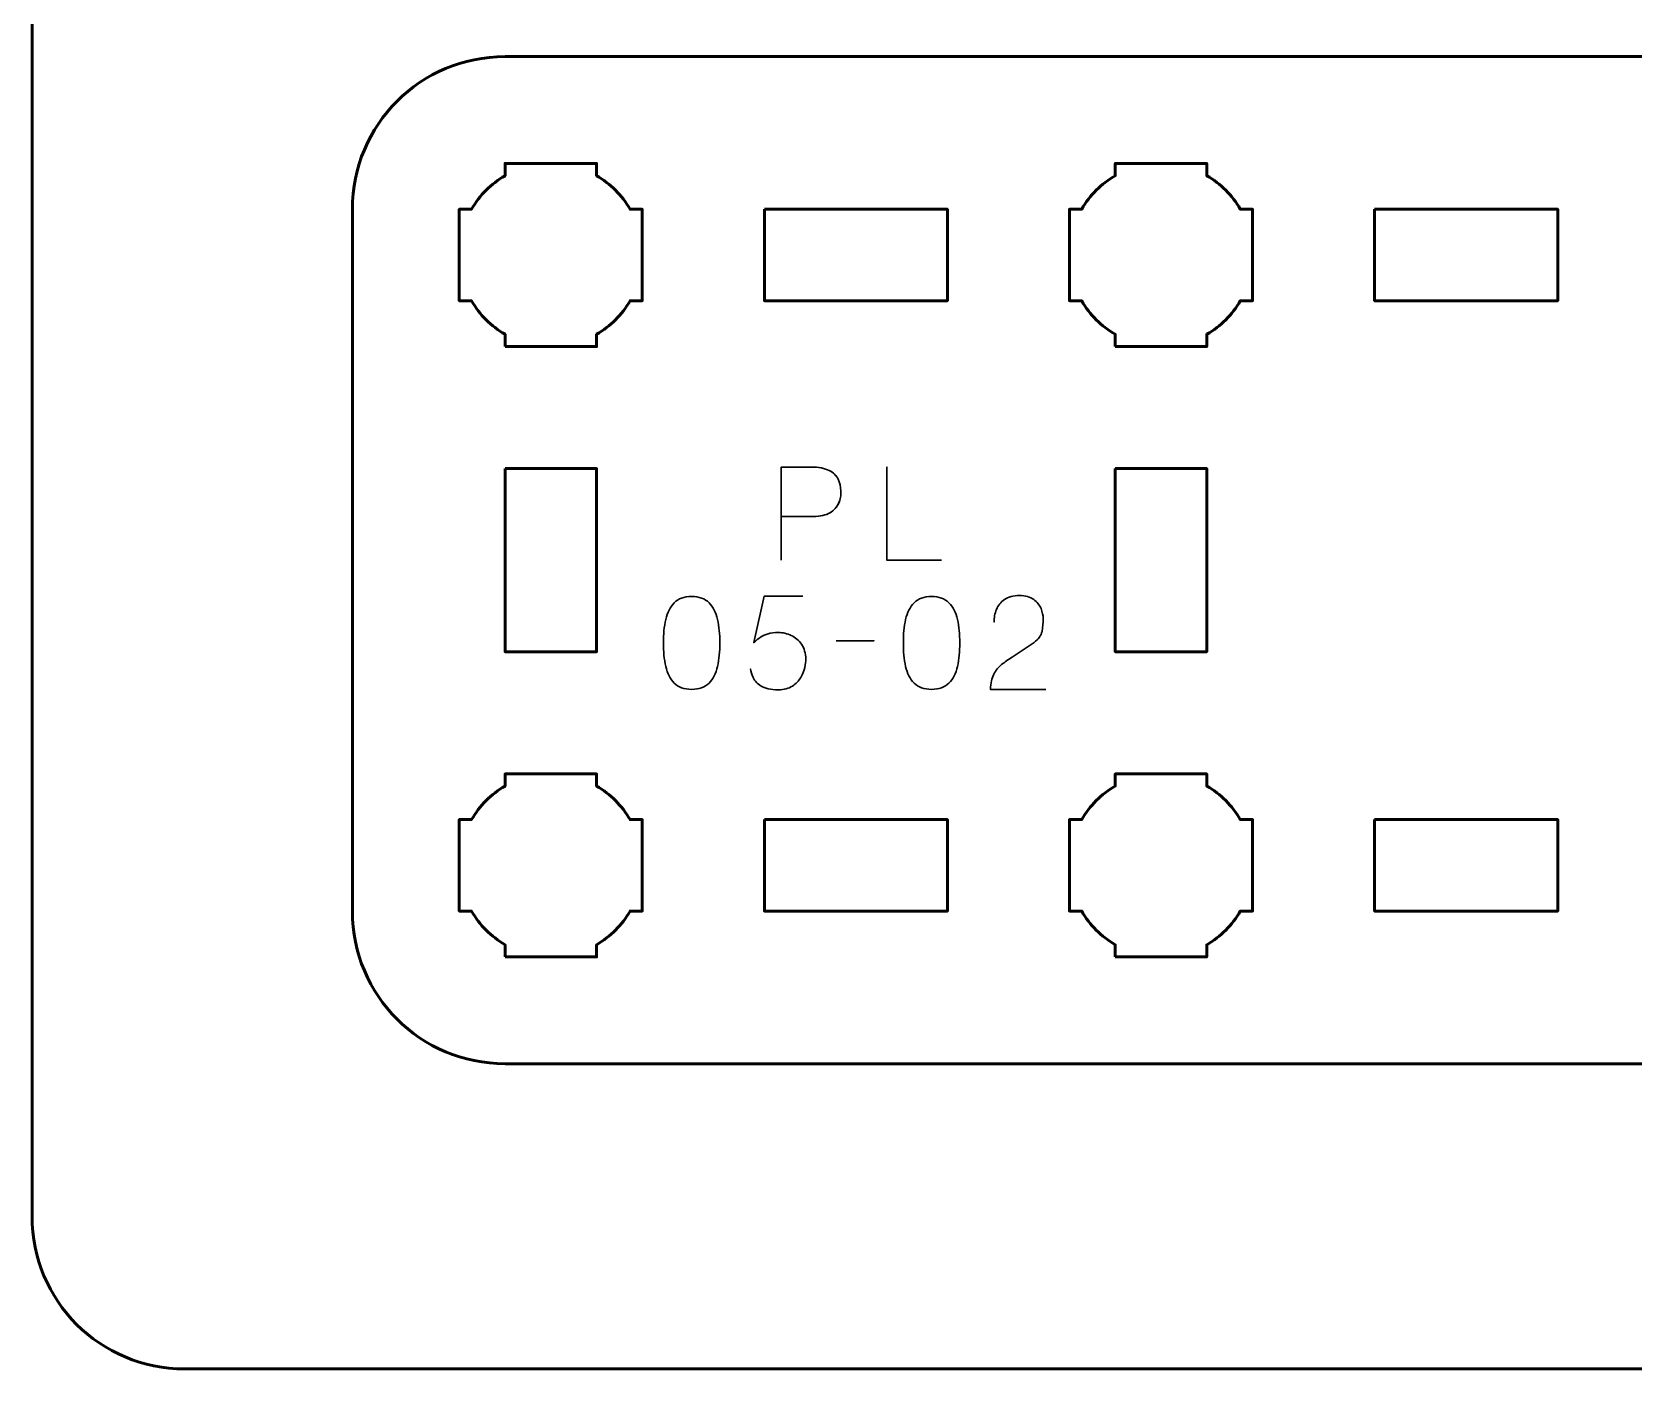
# Model space of a CAD drawing. Header units: centimetres. Extents: x -21 to 0, y -29.7 to 0.
# Drawn here: x -21 to -15.75, y -29.7 to -25.32 of the extents above; entities that cross this region are included whole.
import ezdxf

# ---------------------------------------------------------------- set-up
doc = ezdxf.new("R2010")
doc.units = ezdxf.units.CM
doc.header["$MEASUREMENT"] = 0
doc.layers.add('Layer 1', color=7, linetype='Continuous')

msp = doc.modelspace()

# ---------------------------------------------------------------- linework, layer by layer
at = {"layer": 'Layer 1', "color": 22, "lineweight": 53}
msp.add_open_spline([(-21.00003, -29.19996), (-21.00003, -29.19996), (-21.00003, -0.49992), (-21.00003, -0.49992), (-21.00003, -0.49992), (-21.00003, -0.22295), (-20.77694, 0.00004), (-20.49994, 0.00004), (-20.49994, 0.00004), (-20.49994, 0.00004), (-0.50008, 0.00004), (-0.50008, 0.00004), (-0.50008, 0.00004), (-0.22294, 0.00004), (0.00002, -0.22295), (0.00002, -0.49992), (0.00002, -0.49992), (0.00002, -0.49992), (0.00002, -29.19996), (0.00002, -29.19996), (0.00002, -29.19996), (0.00002, -29.47696), (-0.22294, -29.70005), (-0.50008, -29.70005), (-0.50008, -29.70005), (-0.50008, -29.70005), (-20.49994, -29.70005), (-20.49994, -29.70005), (-20.49994, -29.70005), (-20.77694, -29.70005), (-21.00003, -29.47696), (-21.00003, -29.19996)], degree=3, knots=[0, 0, 0, 0, 0.125, 0.125, 0.125, 0.125, 0.25, 0.25, 0.25, 0.25, 0.375, 0.375, 0.375, 0.375, 0.5, 0.5, 0.5, 0.5, 0.625, 0.625, 0.625, 0.625, 0.75, 0.75, 0.75, 0.75, 0.875, 0.875, 0.875, 0.875, 1, 1, 1, 1], dxfattribs=at)
at = {"layer": 'Layer 1', "color": 114, "lineweight": 53}
msp.add_open_spline([(-19.44993, -25.39998), (-19.44993, -25.39998), (-11.15005, -25.39998), (-11.15005, -25.39998), (-11.15005, -25.39998), (-10.87305, -25.39998), (-10.64995, -25.62308), (-10.64995, -25.90008), (-10.64995, -25.90008), (-10.64995, -25.90008), (-10.64995, -28.2), (-10.64995, -28.2), (-10.64995, -28.2), (-10.64995, -28.47701), (-10.87305, -28.69996), (-11.15005, -28.69996), (-11.15005, -28.69996), (-11.15005, -28.69996), (-19.44993, -28.69996), (-19.44993, -28.69996), (-19.44993, -28.69996), (-19.72693, -28.69996), (-19.95003, -28.47701), (-19.95003, -28.2), (-19.95003, -28.2), (-19.95003, -28.2), (-19.95003, -25.90008), (-19.95003, -25.90008), (-19.95003, -25.90008), (-19.95003, -25.62308), (-19.72693, -25.39998), (-19.44993, -25.39998)], degree=3, knots=[0, 0, 0, 0, 0.125, 0.125, 0.125, 0.125, 0.25, 0.25, 0.25, 0.25, 0.375, 0.375, 0.375, 0.375, 0.5, 0.5, 0.5, 0.5, 0.625, 0.625, 0.625, 0.625, 0.75, 0.75, 0.75, 0.75, 0.875, 0.875, 0.875, 0.875, 1, 1, 1, 1], dxfattribs=at)
at = {"layer": 'Layer 1', "lineweight": 53}
for points, knots in [([(-19.44993, -26.35001), (-19.44993, -26.35001), (-19.44993, -26.3099), (-19.44993, -26.3099), (-19.44993, -26.3099), (-19.49554, -26.28358), (-19.53347, -26.24556), (-19.55979, -26.20008), (-19.55979, -26.20008), (-19.55979, -26.20008), (-19.6, -26.20008), (-19.6, -26.20008), (-19.6, -26.20008), (-19.6, -26.20008), (-19.6, -26.05001), (-19.6, -26.05001), (-19.6, -26.05001), (-19.6, -26.05001), (-19.6, -25.90008), (-19.6, -25.90008), (-19.6, -25.90008), (-19.6, -25.90008), (-19.55979, -25.90008), (-19.55979, -25.90008), (-19.55979, -25.90008), (-19.53347, -25.85447), (-19.49554, -25.81654), (-19.44993, -25.79022), (-19.44993, -25.79022), (-19.44993, -25.79022), (-19.44993, -25.75001), (-19.44993, -25.75001), (-19.44993, -25.75001), (-19.44993, -25.75001), (-19.3, -25.75001), (-19.3, -25.75001), (-19.3, -25.75001), (-19.3, -25.75001), (-19.14993, -25.75001), (-19.14993, -25.75001), (-19.14993, -25.75001), (-19.14993, -25.75001), (-19.14993, -25.79022), (-19.14993, -25.79022), (-19.14993, -25.79022), (-19.10446, -25.81654), (-19.06643, -25.85447), (-19.04011, -25.90008), (-19.04011, -25.90008), (-19.04011, -25.90008), (-19, -25.90008), (-19, -25.90008), (-19, -25.90008), (-19, -25.90008), (-19, -26.05001), (-19, -26.05001), (-19, -26.05001), (-19, -26.05001), (-19, -26.20008), (-19, -26.20008), (-19, -26.20008), (-19, -26.20008), (-19.04011, -26.20008), (-19.04011, -26.20008), (-19.04011, -26.20008), (-19.06643, -26.24556), (-19.10446, -26.28358), (-19.14993, -26.3099), (-19.14993, -26.3099), (-19.14993, -26.3099), (-19.14993, -26.35001), (-19.14993, -26.35001), (-19.14993, -26.35001), (-19.14993, -26.35001), (-19.3, -26.35001), (-19.3, -26.35001), (-19.3, -26.35001), (-19.3, -26.35001), (-19.44993, -26.35001), (-19.44993, -26.35001)], [0, 0, 0, 0, 0.05, 0.05, 0.05, 0.05, 0.1, 0.1, 0.1, 0.1, 0.15, 0.15, 0.15, 0.15, 0.2, 0.2, 0.2, 0.2, 0.25, 0.25, 0.25, 0.25, 0.3, 0.3, 0.3, 0.3, 0.35, 0.35, 0.35, 0.35, 0.4, 0.4, 0.4, 0.4, 0.45, 0.45, 0.45, 0.45, 0.5, 0.5, 0.5, 0.5, 0.55, 0.55, 0.55, 0.55, 0.6, 0.6, 0.6, 0.6, 0.65, 0.65, 0.65, 0.65, 0.7, 0.7, 0.7, 0.7, 0.75, 0.75, 0.75, 0.75, 0.8, 0.8, 0.8, 0.8, 0.85, 0.85, 0.85, 0.85, 0.9, 0.9, 0.9, 0.9, 0.95, 0.95, 0.95, 0.95, 1, 1, 1, 1]), ([(-17.45001, -26.35001), (-17.45001, -26.35001), (-17.45001, -26.3099), (-17.45001, -26.3099), (-17.45001, -26.3099), (-17.49548, -26.28358), (-17.53351, -26.24556), (-17.55983, -26.20008), (-17.55983, -26.20008), (-17.55983, -26.20008), (-17.59994, -26.20008), (-17.59994, -26.20008), (-17.59994, -26.20008), (-17.59994, -26.20008), (-17.59994, -26.05001), (-17.59994, -26.05001), (-17.59994, -26.05001), (-17.59994, -26.05001), (-17.59994, -25.90008), (-17.59994, -25.90008), (-17.59994, -25.90008), (-17.59994, -25.90008), (-17.55983, -25.90008), (-17.55983, -25.90008), (-17.55983, -25.90008), (-17.53351, -25.85447), (-17.49548, -25.81654), (-17.45001, -25.79022), (-17.45001, -25.79022), (-17.45001, -25.79022), (-17.45001, -25.75001), (-17.45001, -25.75001), (-17.45001, -25.75001), (-17.45001, -25.75001), (-17.29994, -25.75001), (-17.29994, -25.75001), (-17.29994, -25.75001), (-17.29994, -25.75001), (-17.15001, -25.75001), (-17.15001, -25.75001), (-17.15001, -25.75001), (-17.15001, -25.75001), (-17.15001, -25.79022), (-17.15001, -25.79022), (-17.15001, -25.79022), (-17.10453, -25.81654), (-17.0665, -25.85447), (-17.04019, -25.90008), (-17.04019, -25.90008), (-17.04019, -25.90008), (-16.99993, -25.90008), (-16.99993, -25.90008), (-16.99993, -25.90008), (-16.99993, -25.90008), (-16.99993, -26.05001), (-16.99993, -26.05001), (-16.99993, -26.05001), (-16.99993, -26.05001), (-16.99993, -26.20008), (-16.99993, -26.20008), (-16.99993, -26.20008), (-16.99993, -26.20008), (-17.04019, -26.20008), (-17.04019, -26.20008), (-17.04019, -26.20008), (-17.0665, -26.24556), (-17.10453, -26.28358), (-17.15001, -26.3099), (-17.15001, -26.3099), (-17.15001, -26.3099), (-17.15001, -26.35001), (-17.15001, -26.35001), (-17.15001, -26.35001), (-17.15001, -26.35001), (-17.29994, -26.35001), (-17.29994, -26.35001), (-17.29994, -26.35001), (-17.29994, -26.35001), (-17.45001, -26.35001), (-17.45001, -26.35001)], [0, 0, 0, 0, 0.05, 0.05, 0.05, 0.05, 0.1, 0.1, 0.1, 0.1, 0.15, 0.15, 0.15, 0.15, 0.2, 0.2, 0.2, 0.2, 0.25, 0.25, 0.25, 0.25, 0.3, 0.3, 0.3, 0.3, 0.35, 0.35, 0.35, 0.35, 0.4, 0.4, 0.4, 0.4, 0.45, 0.45, 0.45, 0.45, 0.5, 0.5, 0.5, 0.5, 0.55, 0.55, 0.55, 0.55, 0.6, 0.6, 0.6, 0.6, 0.65, 0.65, 0.65, 0.65, 0.7, 0.7, 0.7, 0.7, 0.75, 0.75, 0.75, 0.75, 0.8, 0.8, 0.8, 0.8, 0.85, 0.85, 0.85, 0.85, 0.9, 0.9, 0.9, 0.9, 0.95, 0.95, 0.95, 0.95, 1, 1, 1, 1]), ([(-18.59998, -25.90008), (-18.59998, -25.90008), (-17.99999, -25.90008), (-17.99999, -25.90008), (-17.99999, -25.90008), (-17.99999, -25.90008), (-17.99999, -26.20008), (-17.99999, -26.20008), (-17.99999, -26.20008), (-17.99999, -26.20008), (-18.59998, -26.20008), (-18.59998, -26.20008), (-18.59998, -26.20008), (-18.59998, -26.20008), (-18.59998, -25.90008), (-18.59998, -25.90008)], [0, 0, 0, 0, 0.25, 0.25, 0.25, 0.25, 0.5, 0.5, 0.5, 0.5, 0.75, 0.75, 0.75, 0.75, 1, 1, 1, 1]), ([(-16.60003, -25.90008), (-16.60003, -25.90008), (-16.00002, -25.90008), (-16.00002, -25.90008), (-16.00002, -25.90008), (-16.00002, -25.90008), (-16.00002, -26.20008), (-16.00002, -26.20008), (-16.00002, -26.20008), (-16.00002, -26.20008), (-16.60003, -26.20008), (-16.60003, -26.20008), (-16.60003, -26.20008), (-16.60003, -26.20008), (-16.60003, -25.90008), (-16.60003, -25.90008)], [0, 0, 0, 0, 0.25, 0.25, 0.25, 0.25, 0.5, 0.5, 0.5, 0.5, 0.75, 0.75, 0.75, 0.75, 1, 1, 1, 1]), ([(-19.44993, -26.75003), (-19.44993, -26.75003), (-19.14993, -26.75003), (-19.14993, -26.75003), (-19.14993, -26.75003), (-19.14993, -26.75003), (-19.14993, -27.35002), (-19.14993, -27.35002), (-19.14993, -27.35002), (-19.14993, -27.35002), (-19.44993, -27.35002), (-19.44993, -27.35002), (-19.44993, -27.35002), (-19.44993, -27.35002), (-19.44993, -26.75003), (-19.44993, -26.75003)], [0, 0, 0, 0, 0.25, 0.25, 0.25, 0.25, 0.5, 0.5, 0.5, 0.5, 0.75, 0.75, 0.75, 0.75, 1, 1, 1, 1]), ([(-17.45001, -26.75003), (-17.45001, -26.75003), (-17.15001, -26.75003), (-17.15001, -26.75003), (-17.15001, -26.75003), (-17.15001, -26.75003), (-17.15001, -27.35002), (-17.15001, -27.35002), (-17.15001, -27.35002), (-17.15001, -27.35002), (-17.45001, -27.35002), (-17.45001, -27.35002), (-17.45001, -27.35002), (-17.45001, -27.35002), (-17.45001, -26.75003), (-17.45001, -26.75003)], [0, 0, 0, 0, 0.25, 0.25, 0.25, 0.25, 0.5, 0.5, 0.5, 0.5, 0.75, 0.75, 0.75, 0.75, 1, 1, 1, 1]), ([(-19.44993, -28.35008), (-19.44993, -28.35008), (-19.44993, -28.30982), (-19.44993, -28.30982), (-19.44993, -28.30982), (-19.49554, -28.28351), (-19.53347, -28.24548), (-19.55979, -28.2), (-19.55979, -28.2), (-19.55979, -28.2), (-19.6, -28.2), (-19.6, -28.2), (-19.6, -28.2), (-19.6, -28.2), (-19.6, -28.05007), (-19.6, -28.05007), (-19.6, -28.05007), (-19.6, -28.05007), (-19.6, -27.9), (-19.6, -27.9), (-19.6, -27.9), (-19.6, -27.9), (-19.55979, -27.9), (-19.55979, -27.9), (-19.55979, -27.9), (-19.53347, -27.85453), (-19.49554, -27.8165), (-19.44993, -27.79018), (-19.44993, -27.79018), (-19.44993, -27.79018), (-19.44993, -27.75007), (-19.44993, -27.75007), (-19.44993, -27.75007), (-19.44993, -27.75007), (-19.3, -27.75007), (-19.3, -27.75007), (-19.3, -27.75007), (-19.3, -27.75007), (-19.14993, -27.75007), (-19.14993, -27.75007), (-19.14993, -27.75007), (-19.14993, -27.75007), (-19.14993, -27.79018), (-19.14993, -27.79018), (-19.14993, -27.79018), (-19.10446, -27.8165), (-19.06643, -27.85453), (-19.04011, -27.9), (-19.04011, -27.9), (-19.04011, -27.9), (-19, -27.9), (-19, -27.9), (-19, -27.9), (-19, -27.9), (-19, -28.05007), (-19, -28.05007), (-19, -28.05007), (-19, -28.05007), (-19, -28.2), (-19, -28.2), (-19, -28.2), (-19, -28.2), (-19.04011, -28.2), (-19.04011, -28.2), (-19.04011, -28.2), (-19.06643, -28.24548), (-19.10446, -28.28351), (-19.14993, -28.30982), (-19.14993, -28.30982), (-19.14993, -28.30982), (-19.14993, -28.35008), (-19.14993, -28.35008), (-19.14993, -28.35008), (-19.14993, -28.35008), (-19.3, -28.35008), (-19.3, -28.35008), (-19.3, -28.35008), (-19.3, -28.35008), (-19.44993, -28.35008), (-19.44993, -28.35008)], [0, 0, 0, 0, 0.05, 0.05, 0.05, 0.05, 0.1, 0.1, 0.1, 0.1, 0.15, 0.15, 0.15, 0.15, 0.2, 0.2, 0.2, 0.2, 0.25, 0.25, 0.25, 0.25, 0.3, 0.3, 0.3, 0.3, 0.35, 0.35, 0.35, 0.35, 0.4, 0.4, 0.4, 0.4, 0.45, 0.45, 0.45, 0.45, 0.5, 0.5, 0.5, 0.5, 0.55, 0.55, 0.55, 0.55, 0.6, 0.6, 0.6, 0.6, 0.65, 0.65, 0.65, 0.65, 0.7, 0.7, 0.7, 0.7, 0.75, 0.75, 0.75, 0.75, 0.8, 0.8, 0.8, 0.8, 0.85, 0.85, 0.85, 0.85, 0.9, 0.9, 0.9, 0.9, 0.95, 0.95, 0.95, 0.95, 1, 1, 1, 1]), ([(-17.45001, -28.35008), (-17.45001, -28.35008), (-17.45001, -28.30982), (-17.45001, -28.30982), (-17.45001, -28.30982), (-17.49548, -28.28351), (-17.53351, -28.24548), (-17.55983, -28.2), (-17.55983, -28.2), (-17.55983, -28.2), (-17.59994, -28.2), (-17.59994, -28.2), (-17.59994, -28.2), (-17.59994, -28.2), (-17.59994, -28.05007), (-17.59994, -28.05007), (-17.59994, -28.05007), (-17.59994, -28.05007), (-17.59994, -27.9), (-17.59994, -27.9), (-17.59994, -27.9), (-17.59994, -27.9), (-17.55983, -27.9), (-17.55983, -27.9), (-17.55983, -27.9), (-17.53351, -27.85453), (-17.49548, -27.8165), (-17.45001, -27.79018), (-17.45001, -27.79018), (-17.45001, -27.79018), (-17.45001, -27.75007), (-17.45001, -27.75007), (-17.45001, -27.75007), (-17.45001, -27.75007), (-17.29994, -27.75007), (-17.29994, -27.75007), (-17.29994, -27.75007), (-17.29994, -27.75007), (-17.15001, -27.75007), (-17.15001, -27.75007), (-17.15001, -27.75007), (-17.15001, -27.75007), (-17.15001, -27.79018), (-17.15001, -27.79018), (-17.15001, -27.79018), (-17.10453, -27.8165), (-17.0665, -27.85453), (-17.04019, -27.9), (-17.04019, -27.9), (-17.04019, -27.9), (-16.99993, -27.9), (-16.99993, -27.9), (-16.99993, -27.9), (-16.99993, -27.9), (-16.99993, -28.05007), (-16.99993, -28.05007), (-16.99993, -28.05007), (-16.99993, -28.05007), (-16.99993, -28.2), (-16.99993, -28.2), (-16.99993, -28.2), (-16.99993, -28.2), (-17.04019, -28.2), (-17.04019, -28.2), (-17.04019, -28.2), (-17.0665, -28.24548), (-17.10453, -28.28351), (-17.15001, -28.30982), (-17.15001, -28.30982), (-17.15001, -28.30982), (-17.15001, -28.35008), (-17.15001, -28.35008), (-17.15001, -28.35008), (-17.15001, -28.35008), (-17.29994, -28.35008), (-17.29994, -28.35008), (-17.29994, -28.35008), (-17.29994, -28.35008), (-17.45001, -28.35008), (-17.45001, -28.35008)], [0, 0, 0, 0, 0.05, 0.05, 0.05, 0.05, 0.1, 0.1, 0.1, 0.1, 0.15, 0.15, 0.15, 0.15, 0.2, 0.2, 0.2, 0.2, 0.25, 0.25, 0.25, 0.25, 0.3, 0.3, 0.3, 0.3, 0.35, 0.35, 0.35, 0.35, 0.4, 0.4, 0.4, 0.4, 0.45, 0.45, 0.45, 0.45, 0.5, 0.5, 0.5, 0.5, 0.55, 0.55, 0.55, 0.55, 0.6, 0.6, 0.6, 0.6, 0.65, 0.65, 0.65, 0.65, 0.7, 0.7, 0.7, 0.7, 0.75, 0.75, 0.75, 0.75, 0.8, 0.8, 0.8, 0.8, 0.85, 0.85, 0.85, 0.85, 0.9, 0.9, 0.9, 0.9, 0.95, 0.95, 0.95, 0.95, 1, 1, 1, 1]), ([(-18.59998, -27.9), (-18.59998, -27.9), (-17.99999, -27.9), (-17.99999, -27.9), (-17.99999, -27.9), (-17.99999, -27.9), (-17.99999, -28.2), (-17.99999, -28.2), (-17.99999, -28.2), (-17.99999, -28.2), (-18.59998, -28.2), (-18.59998, -28.2), (-18.59998, -28.2), (-18.59998, -28.2), (-18.59998, -27.9), (-18.59998, -27.9)], [0, 0, 0, 0, 0.25, 0.25, 0.25, 0.25, 0.5, 0.5, 0.5, 0.5, 0.75, 0.75, 0.75, 0.75, 1, 1, 1, 1]), ([(-16.60003, -27.9), (-16.60003, -27.9), (-16.00002, -27.9), (-16.00002, -27.9), (-16.00002, -27.9), (-16.00002, -27.9), (-16.00002, -28.2), (-16.00002, -28.2), (-16.00002, -28.2), (-16.00002, -28.2), (-16.60003, -28.2), (-16.60003, -28.2), (-16.60003, -28.2), (-16.60003, -28.2), (-16.60003, -27.9), (-16.60003, -27.9)], [0, 0, 0, 0, 0.25, 0.25, 0.25, 0.25, 0.5, 0.5, 0.5, 0.5, 0.75, 0.75, 0.75, 0.75, 1, 1, 1, 1])]:
    msp.add_open_spline(points, degree=3, knots=knots, dxfattribs=at)
at = {"layer": 'Layer 1', "color": 40, "lineweight": 30}
for points, knots in [([(-18.54456, -27.05002), (-18.54456, -27.05002), (-18.54456, -26.74481), (-18.54456, -26.74481), (-18.54456, -26.74481), (-18.54456, -26.74481), (-18.44727, -26.74481), (-18.44727, -26.74481), (-18.44727, -26.74481), (-18.42165, -26.74509), (-18.40165, -26.74879), (-18.38747, -26.75595), (-18.38747, -26.75595), (-18.37357, -26.76326), (-18.36376, -26.77278), (-18.35812, -26.78463), (-18.35812, -26.78463), (-18.35262, -26.79649), (-18.34958, -26.80929), (-18.34902, -26.82309), (-18.34902, -26.82309), (-18.34835, -26.83713), (-18.35067, -26.8505), (-18.35618, -26.86316), (-18.35618, -26.86316), (-18.36172, -26.87586), (-18.37121, -26.88634), (-18.38444, -26.89445), (-18.38444, -26.89445), (-18.39795, -26.9026), (-18.41615, -26.90673), (-18.43929, -26.90701), (-18.43929, -26.90701), (-18.43929, -26.90701), (-18.54456, -26.90701), (-18.54456, -26.90701), (-18.54456, -26.90701), (-18.54456, -26.90701), (-18.43929, -26.90701), (-18.43929, -26.90701), (-18.43929, -26.90701), (-18.41654, -26.90673), (-18.39851, -26.9026), (-18.385, -26.89445), (-18.385, -26.89445), (-18.37163, -26.88634), (-18.36211, -26.87586), (-18.35646, -26.86316), (-18.35646, -26.86316), (-18.35096, -26.8505), (-18.34849, -26.83713), (-18.34902, -26.82309), (-18.34902, -26.82309), (-18.34958, -26.80929), (-18.35262, -26.79649), (-18.35826, -26.78463), (-18.35826, -26.78463), (-18.36405, -26.77278), (-18.37396, -26.76326), (-18.38789, -26.75595), (-18.38789, -26.75595), (-18.40207, -26.74879), (-18.42194, -26.74509), (-18.44727, -26.74481), (-18.44727, -26.74481), (-18.44727, -26.74481), (-18.54456, -26.74481), (-18.54456, -26.74481), (-18.54456, -26.74481), (-18.54456, -26.74481), (-18.54456, -27.05002), (-18.54456, -27.05002)], [0, 0, 0, 0, 0.0555556, 0.0555556, 0.0555556, 0.0555556, 0.1111111, 0.1111111, 0.1111111, 0.1111111, 0.1666667, 0.1666667, 0.1666667, 0.1666667, 0.2222222, 0.2222222, 0.2222222, 0.2222222, 0.2777778, 0.2777778, 0.2777778, 0.2777778, 0.3333333, 0.3333333, 0.3333333, 0.3333333, 0.3888889, 0.3888889, 0.3888889, 0.3888889, 0.4444444, 0.4444444, 0.4444444, 0.4444444, 0.5, 0.5, 0.5, 0.5, 0.5555556, 0.5555556, 0.5555556, 0.5555556, 0.6111111, 0.6111111, 0.6111111, 0.6111111, 0.6666667, 0.6666667, 0.6666667, 0.6666667, 0.7222222, 0.7222222, 0.7222222, 0.7222222, 0.7777778, 0.7777778, 0.7777778, 0.7777778, 0.8333333, 0.8333333, 0.8333333, 0.8333333, 0.8888889, 0.8888889, 0.8888889, 0.8888889, 0.9444444, 0.9444444, 0.9444444, 0.9444444, 1, 1, 1, 1]), ([(-18.01996, -27.05002), (-18.01996, -27.05002), (-18.19814, -27.05002), (-18.19814, -27.05002), (-18.19814, -27.05002), (-18.19814, -27.05002), (-18.19814, -26.74481), (-18.19814, -26.74481), (-18.19814, -26.74481), (-18.19814, -26.74481), (-18.19814, -27.05002), (-18.19814, -27.05002), (-18.19814, -27.05002), (-18.19814, -27.05002), (-18.01996, -27.05002), (-18.01996, -27.05002)], [0, 0, 0, 0, 0.25, 0.25, 0.25, 0.25, 0.5, 0.5, 0.5, 0.5, 0.75, 0.75, 0.75, 0.75, 1, 1, 1, 1]), ([(-18.83835, -27.47335), (-18.81384, -27.47311), (-18.79482, -27.46619), (-18.78131, -27.45268), (-18.78131, -27.45268), (-18.76794, -27.4392), (-18.75859, -27.421), (-18.75334, -27.398), (-18.75334, -27.398), (-18.74826, -27.3751), (-18.74575, -27.34949), (-18.74603, -27.32095), (-18.74603, -27.32095), (-18.74575, -27.29284), (-18.74826, -27.26722), (-18.75334, -27.24419), (-18.75334, -27.24419), (-18.75859, -27.22147), (-18.76794, -27.20327), (-18.78131, -27.18947), (-18.78131, -27.18947), (-18.79482, -27.176), (-18.81384, -27.16894), (-18.83835, -27.16855), (-18.83835, -27.16855), (-18.86305, -27.16894), (-18.88206, -27.176), (-18.89543, -27.18947), (-18.89543, -27.18947), (-18.90891, -27.20327), (-18.91815, -27.22147), (-18.92327, -27.24419), (-18.92327, -27.24419), (-18.92849, -27.26722), (-18.93096, -27.29284), (-18.93057, -27.32095), (-18.93057, -27.32095), (-18.93096, -27.34949), (-18.92849, -27.3751), (-18.92327, -27.398), (-18.92327, -27.398), (-18.91815, -27.421), (-18.90891, -27.4392), (-18.89543, -27.45268), (-18.89543, -27.45268), (-18.88206, -27.46619), (-18.86305, -27.47311), (-18.83835, -27.47335)], [0, 0, 0, 0, 0.0833333, 0.0833333, 0.0833333, 0.0833333, 0.1666667, 0.1666667, 0.1666667, 0.1666667, 0.25, 0.25, 0.25, 0.25, 0.3333333, 0.3333333, 0.3333333, 0.3333333, 0.4166667, 0.4166667, 0.4166667, 0.4166667, 0.5, 0.5, 0.5, 0.5, 0.5833333, 0.5833333, 0.5833333, 0.5833333, 0.6666667, 0.6666667, 0.6666667, 0.6666667, 0.75, 0.75, 0.75, 0.75, 0.8333333, 0.8333333, 0.8333333, 0.8333333, 0.9166667, 0.9166667, 0.9166667, 0.9166667, 1, 1, 1, 1]), ([(-18.83835, -27.47335), (-18.81384, -27.47311), (-18.79482, -27.46619), (-18.78131, -27.45268), (-18.78131, -27.45268), (-18.76794, -27.4392), (-18.75859, -27.421), (-18.75334, -27.398), (-18.75334, -27.398), (-18.74826, -27.3751), (-18.74575, -27.34949), (-18.74603, -27.32095), (-18.74603, -27.32095), (-18.74575, -27.29284), (-18.74826, -27.26722), (-18.75334, -27.24419), (-18.75334, -27.24419), (-18.75859, -27.22147), (-18.76794, -27.20327), (-18.78131, -27.18947), (-18.78131, -27.18947), (-18.79482, -27.176), (-18.81384, -27.16894), (-18.83835, -27.16855), (-18.83835, -27.16855), (-18.86305, -27.16894), (-18.88206, -27.176), (-18.89543, -27.18947), (-18.89543, -27.18947), (-18.90891, -27.20327), (-18.91815, -27.22147), (-18.92327, -27.24419), (-18.92327, -27.24419), (-18.92849, -27.26722), (-18.93096, -27.29284), (-18.93057, -27.32095), (-18.93057, -27.32095), (-18.93096, -27.34949), (-18.92849, -27.3751), (-18.92327, -27.398), (-18.92327, -27.398), (-18.91815, -27.421), (-18.90891, -27.4392), (-18.89543, -27.45268), (-18.89543, -27.45268), (-18.88206, -27.46619), (-18.86305, -27.47311), (-18.83835, -27.47335)], [0, 0, 0, 0, 0.0833333, 0.0833333, 0.0833333, 0.0833333, 0.1666667, 0.1666667, 0.1666667, 0.1666667, 0.25, 0.25, 0.25, 0.25, 0.3333333, 0.3333333, 0.3333333, 0.3333333, 0.4166667, 0.4166667, 0.4166667, 0.4166667, 0.5, 0.5, 0.5, 0.5, 0.5833333, 0.5833333, 0.5833333, 0.5833333, 0.6666667, 0.6666667, 0.6666667, 0.6666667, 0.75, 0.75, 0.75, 0.75, 0.8333333, 0.8333333, 0.8333333, 0.8333333, 0.9166667, 0.9166667, 0.9166667, 0.9166667, 1, 1, 1, 1]), ([(-18.47387, -27.16813), (-18.47387, -27.16813), (-18.60094, -27.16813), (-18.60094, -27.16813), (-18.60094, -27.16813), (-18.60094, -27.16813), (-18.6347, -27.31972), (-18.6347, -27.31972), (-18.6347, -27.31972), (-18.62697, -27.31309), (-18.61953, -27.30716), (-18.61222, -27.30222), (-18.61222, -27.30222), (-18.6052, -27.29739), (-18.59709, -27.29368), (-18.58785, -27.29104), (-18.58785, -27.29104), (-18.57875, -27.28857), (-18.56732, -27.28733), (-18.55352, -27.28705), (-18.55352, -27.28705), (-18.53934, -27.28719), (-18.52541, -27.29037), (-18.51179, -27.29672), (-18.51179, -27.29672), (-18.49828, -27.30317), (-18.48695, -27.31284), (-18.47803, -27.32564), (-18.47803, -27.32564), (-18.46921, -27.33873), (-18.46452, -27.35514), (-18.46409, -27.37468), (-18.46409, -27.37468), (-18.46409, -27.3816), (-18.46533, -27.39041), (-18.46755, -27.40128), (-18.46755, -27.40128), (-18.47002, -27.41218), (-18.47443, -27.42319), (-18.48078, -27.43437), (-18.48078, -27.43437), (-18.48724, -27.44566), (-18.49634, -27.45518), (-18.50819, -27.46277), (-18.50819, -27.46277), (-18.52018, -27.47046), (-18.5356, -27.47434), (-18.55437, -27.47459), (-18.55437, -27.47459), (-18.57945, -27.4742), (-18.59818, -27.47018), (-18.61057, -27.46249), (-18.61057, -27.46249), (-18.62327, -27.45476), (-18.6318, -27.44552), (-18.63635, -27.4349), (-18.63635, -27.4349), (-18.64119, -27.42446), (-18.64419, -27.41493), (-18.64531, -27.40611), (-18.64531, -27.40611), (-18.64419, -27.41493), (-18.64119, -27.42446), (-18.63635, -27.4349), (-18.63635, -27.4349), (-18.6318, -27.44552), (-18.62327, -27.45476), (-18.61057, -27.46249), (-18.61057, -27.46249), (-18.59818, -27.47018), (-18.57945, -27.4742), (-18.55437, -27.47459), (-18.55437, -27.47459), (-18.5356, -27.47434), (-18.52018, -27.47046), (-18.50819, -27.46277), (-18.50819, -27.46277), (-18.49634, -27.45518), (-18.48724, -27.44566), (-18.48078, -27.43437), (-18.48078, -27.43437), (-18.47443, -27.42319), (-18.47002, -27.41218), (-18.46755, -27.40128), (-18.46755, -27.40128), (-18.46533, -27.39041), (-18.46409, -27.3816), (-18.46409, -27.37468), (-18.46409, -27.37468), (-18.46452, -27.35514), (-18.46921, -27.33873), (-18.47803, -27.32564), (-18.47803, -27.32564), (-18.48695, -27.31284), (-18.49828, -27.30317), (-18.51179, -27.29672), (-18.51179, -27.29672), (-18.52541, -27.29037), (-18.53934, -27.28719), (-18.55352, -27.28705), (-18.55352, -27.28705), (-18.56732, -27.28733), (-18.57875, -27.28857), (-18.58785, -27.29104), (-18.58785, -27.29104), (-18.59709, -27.29368), (-18.6052, -27.29739), (-18.61222, -27.30222), (-18.61222, -27.30222), (-18.61953, -27.30716), (-18.62697, -27.31309), (-18.6347, -27.31972), (-18.6347, -27.31972), (-18.6347, -27.31972), (-18.60094, -27.16813), (-18.60094, -27.16813), (-18.60094, -27.16813), (-18.60094, -27.16813), (-18.47387, -27.16813), (-18.47387, -27.16813)], [0, 0, 0, 0, 0.0333333, 0.0333333, 0.0333333, 0.0333333, 0.0666667, 0.0666667, 0.0666667, 0.0666667, 0.1, 0.1, 0.1, 0.1, 0.1333333, 0.1333333, 0.1333333, 0.1333333, 0.1666667, 0.1666667, 0.1666667, 0.1666667, 0.2, 0.2, 0.2, 0.2, 0.2333333, 0.2333333, 0.2333333, 0.2333333, 0.2666667, 0.2666667, 0.2666667, 0.2666667, 0.3, 0.3, 0.3, 0.3, 0.3333333, 0.3333333, 0.3333333, 0.3333333, 0.3666667, 0.3666667, 0.3666667, 0.3666667, 0.4, 0.4, 0.4, 0.4, 0.4333333, 0.4333333, 0.4333333, 0.4333333, 0.4666667, 0.4666667, 0.4666667, 0.4666667, 0.5, 0.5, 0.5, 0.5, 0.5333333, 0.5333333, 0.5333333, 0.5333333, 0.5666667, 0.5666667, 0.5666667, 0.5666667, 0.6, 0.6, 0.6, 0.6, 0.6333333, 0.6333333, 0.6333333, 0.6333333, 0.6666667, 0.6666667, 0.6666667, 0.6666667, 0.7, 0.7, 0.7, 0.7, 0.7333333, 0.7333333, 0.7333333, 0.7333333, 0.7666667, 0.7666667, 0.7666667, 0.7666667, 0.8, 0.8, 0.8, 0.8, 0.8333333, 0.8333333, 0.8333333, 0.8333333, 0.8666667, 0.8666667, 0.8666667, 0.8666667, 0.9, 0.9, 0.9, 0.9, 0.9333333, 0.9333333, 0.9333333, 0.9333333, 0.9666667, 0.9666667, 0.9666667, 0.9666667, 1, 1, 1, 1]), ([(-18.05206, -27.47335), (-18.02754, -27.47311), (-18.00853, -27.46619), (-17.99501, -27.45268), (-17.99501, -27.45268), (-17.98164, -27.4392), (-17.9723, -27.421), (-17.96704, -27.398), (-17.96704, -27.398), (-17.96196, -27.3751), (-17.95945, -27.34949), (-17.95974, -27.32095), (-17.95974, -27.32095), (-17.95945, -27.29284), (-17.96196, -27.26722), (-17.96704, -27.24419), (-17.96704, -27.24419), (-17.9723, -27.22147), (-17.98164, -27.20327), (-17.99501, -27.18947), (-17.99501, -27.18947), (-18.00853, -27.176), (-18.02754, -27.16894), (-18.05206, -27.16855), (-18.05206, -27.16855), (-18.07675, -27.16894), (-18.09577, -27.176), (-18.10914, -27.18947), (-18.10914, -27.18947), (-18.12261, -27.20327), (-18.13186, -27.22147), (-18.13697, -27.24419), (-18.13697, -27.24419), (-18.14219, -27.26722), (-18.14466, -27.29284), (-18.14427, -27.32095), (-18.14427, -27.32095), (-18.14466, -27.34949), (-18.14219, -27.3751), (-18.13697, -27.398), (-18.13697, -27.398), (-18.13186, -27.421), (-18.12261, -27.4392), (-18.10914, -27.45268), (-18.10914, -27.45268), (-18.09577, -27.46619), (-18.07675, -27.47311), (-18.05206, -27.47335)], [0, 0, 0, 0, 0.0833333, 0.0833333, 0.0833333, 0.0833333, 0.1666667, 0.1666667, 0.1666667, 0.1666667, 0.25, 0.25, 0.25, 0.25, 0.3333333, 0.3333333, 0.3333333, 0.3333333, 0.4166667, 0.4166667, 0.4166667, 0.4166667, 0.5, 0.5, 0.5, 0.5, 0.5833333, 0.5833333, 0.5833333, 0.5833333, 0.6666667, 0.6666667, 0.6666667, 0.6666667, 0.75, 0.75, 0.75, 0.75, 0.8333333, 0.8333333, 0.8333333, 0.8333333, 0.9166667, 0.9166667, 0.9166667, 0.9166667, 1, 1, 1, 1]), ([(-18.05206, -27.47335), (-18.02754, -27.47311), (-18.00853, -27.46619), (-17.99501, -27.45268), (-17.99501, -27.45268), (-17.98164, -27.4392), (-17.9723, -27.421), (-17.96704, -27.398), (-17.96704, -27.398), (-17.96196, -27.3751), (-17.95945, -27.34949), (-17.95974, -27.32095), (-17.95974, -27.32095), (-17.95945, -27.29284), (-17.96196, -27.26722), (-17.96704, -27.24419), (-17.96704, -27.24419), (-17.9723, -27.22147), (-17.98164, -27.20327), (-17.99501, -27.18947), (-17.99501, -27.18947), (-18.00853, -27.176), (-18.02754, -27.16894), (-18.05206, -27.16855), (-18.05206, -27.16855), (-18.07675, -27.16894), (-18.09577, -27.176), (-18.10914, -27.18947), (-18.10914, -27.18947), (-18.12261, -27.20327), (-18.13186, -27.22147), (-18.13697, -27.24419), (-18.13697, -27.24419), (-18.14219, -27.26722), (-18.14466, -27.29284), (-18.14427, -27.32095), (-18.14427, -27.32095), (-18.14466, -27.34949), (-18.14219, -27.3751), (-18.13697, -27.398), (-18.13697, -27.398), (-18.13186, -27.421), (-18.12261, -27.4392), (-18.10914, -27.45268), (-18.10914, -27.45268), (-18.09577, -27.46619), (-18.07675, -27.47311), (-18.05206, -27.47335)], [0, 0, 0, 0, 0.0833333, 0.0833333, 0.0833333, 0.0833333, 0.1666667, 0.1666667, 0.1666667, 0.1666667, 0.25, 0.25, 0.25, 0.25, 0.3333333, 0.3333333, 0.3333333, 0.3333333, 0.4166667, 0.4166667, 0.4166667, 0.4166667, 0.5, 0.5, 0.5, 0.5, 0.5833333, 0.5833333, 0.5833333, 0.5833333, 0.6666667, 0.6666667, 0.6666667, 0.6666667, 0.75, 0.75, 0.75, 0.75, 0.8333333, 0.8333333, 0.8333333, 0.8333333, 0.9166667, 0.9166667, 0.9166667, 0.9166667, 1, 1, 1, 1]), ([(-17.67737, -27.47335), (-17.67737, -27.47335), (-17.85902, -27.47335), (-17.85902, -27.47335), (-17.85902, -27.47335), (-17.85845, -27.4531), (-17.85475, -27.4367), (-17.84798, -27.42389), (-17.84798, -27.42389), (-17.84138, -27.41123), (-17.83281, -27.40061), (-17.82236, -27.39207), (-17.82236, -27.39207), (-17.81203, -27.38378), (-17.8007, -27.37567), (-17.78832, -27.36794), (-17.78832, -27.36794), (-17.78832, -27.36794), (-17.71597, -27.31972), (-17.71597, -27.31972), (-17.71597, -27.31972), (-17.70164, -27.30924), (-17.69297, -27.29696), (-17.68993, -27.28321), (-17.68993, -27.28321), (-17.68704, -27.26941), (-17.6858, -27.25537), (-17.68633, -27.24087), (-17.68633, -27.24087), (-17.68619, -27.2311), (-17.68856, -27.22034), (-17.69321, -27.20863), (-17.69321, -27.20863), (-17.69805, -27.1972), (-17.70605, -27.18729), (-17.71734, -27.17875), (-17.71734, -27.17875), (-17.72877, -27.17046), (-17.74437, -27.16605), (-17.76419, -27.16566), (-17.76419, -27.16566), (-17.7843, -27.16605), (-17.80056, -27.17046), (-17.8127, -27.17889), (-17.8127, -27.17889), (-17.82498, -27.18743), (-17.8338, -27.19829), (-17.83916, -27.21142), (-17.83916, -27.21142), (-17.84466, -27.22475), (-17.84731, -27.23854), (-17.84717, -27.25273), (-17.84717, -27.25273), (-17.84731, -27.23854), (-17.84466, -27.22475), (-17.83916, -27.21142), (-17.83916, -27.21142), (-17.8338, -27.19829), (-17.82498, -27.18743), (-17.8127, -27.17889), (-17.8127, -27.17889), (-17.80056, -27.17046), (-17.7843, -27.16605), (-17.76419, -27.16566), (-17.76419, -27.16566), (-17.74437, -27.16605), (-17.72877, -27.17046), (-17.71734, -27.17875), (-17.71734, -27.17875), (-17.70605, -27.18729), (-17.69805, -27.1972), (-17.69321, -27.20863), (-17.69321, -27.20863), (-17.68856, -27.22034), (-17.68619, -27.2311), (-17.68633, -27.24087), (-17.68633, -27.24087), (-17.6858, -27.25537), (-17.68704, -27.26941), (-17.68993, -27.28321), (-17.68993, -27.28321), (-17.69297, -27.29696), (-17.70164, -27.30924), (-17.71597, -27.31972), (-17.71597, -27.31972), (-17.71597, -27.31972), (-17.78832, -27.36794), (-17.78832, -27.36794), (-17.78832, -27.36794), (-17.8007, -27.37567), (-17.81203, -27.38378), (-17.82236, -27.39207), (-17.82236, -27.39207), (-17.83281, -27.40061), (-17.84138, -27.41123), (-17.84798, -27.42389), (-17.84798, -27.42389), (-17.85475, -27.4367), (-17.85845, -27.4531), (-17.85902, -27.47335), (-17.85902, -27.47335), (-17.85902, -27.47335), (-17.67737, -27.47335), (-17.67737, -27.47335)], [0, 0, 0, 0, 0.0384615, 0.0384615, 0.0384615, 0.0384615, 0.0769231, 0.0769231, 0.0769231, 0.0769231, 0.1153846, 0.1153846, 0.1153846, 0.1153846, 0.1538462, 0.1538462, 0.1538462, 0.1538462, 0.1923077, 0.1923077, 0.1923077, 0.1923077, 0.2307692, 0.2307692, 0.2307692, 0.2307692, 0.2692308, 0.2692308, 0.2692308, 0.2692308, 0.3076923, 0.3076923, 0.3076923, 0.3076923, 0.3461538, 0.3461538, 0.3461538, 0.3461538, 0.3846154, 0.3846154, 0.3846154, 0.3846154, 0.4230769, 0.4230769, 0.4230769, 0.4230769, 0.4615385, 0.4615385, 0.4615385, 0.4615385, 0.5, 0.5, 0.5, 0.5, 0.5384615, 0.5384615, 0.5384615, 0.5384615, 0.5769231, 0.5769231, 0.5769231, 0.5769231, 0.6153846, 0.6153846, 0.6153846, 0.6153846, 0.6538462, 0.6538462, 0.6538462, 0.6538462, 0.6923077, 0.6923077, 0.6923077, 0.6923077, 0.7307692, 0.7307692, 0.7307692, 0.7307692, 0.7692308, 0.7692308, 0.7692308, 0.7692308, 0.8076923, 0.8076923, 0.8076923, 0.8076923, 0.8461538, 0.8461538, 0.8461538, 0.8461538, 0.8846154, 0.8846154, 0.8846154, 0.8846154, 0.9230769, 0.9230769, 0.9230769, 0.9230769, 0.9615385, 0.9615385, 0.9615385, 0.9615385, 1, 1, 1, 1]), ([(-18.36419, -27.31379), (-18.36419, -27.31379), (-18.24101, -27.31379), (-18.24101, -27.31379), (-18.24101, -27.31379), (-18.24101, -27.31379), (-18.36419, -27.31379), (-18.36419, -27.31379)], [0, 0, 0, 0, 0.5, 0.5, 0.5, 0.5, 1, 1, 1, 1])]:
    msp.add_open_spline(points, degree=3, knots=knots, dxfattribs=at)

doc.saveas('drawing.dxf')
